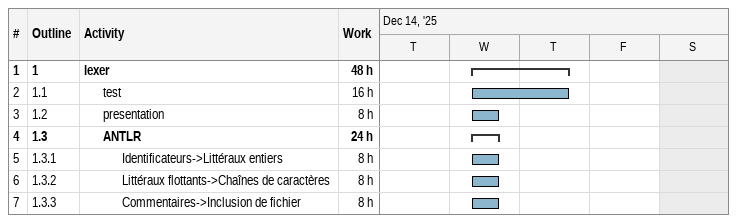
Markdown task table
| ID | WBS | Task | Start | Finish | Work (h) |
|---|---|---|---|---|---|
| 1 | 1 | **lexer** | 2025-12-17 | 2025-12-18 | 48 |
| 2 | 1.1 | test | 2025-12-17 | 2025-12-18 | 16 |
| 3 | 1.2 | presentation | 2025-12-17 | 2025-12-17 | 8 |
| 4 | 1.3 | **ANTLR** | 2025-12-17 | 2025-12-17 | 24 |
| 5 | 1.3.1 | Identificateurs->Littéraux entiers | 2025-12-17 | 2025-12-17 | 8 |
| 6 | 1.3.2 | Littéraux flottants->Chaînes de caractères | 2025-12-17 | 2025-12-17 | 8 |
| 7 | 1.3.3 | Commentaires->Inclusion de fichier | 2025-12-17 | 2025-12-17 | 8 |
